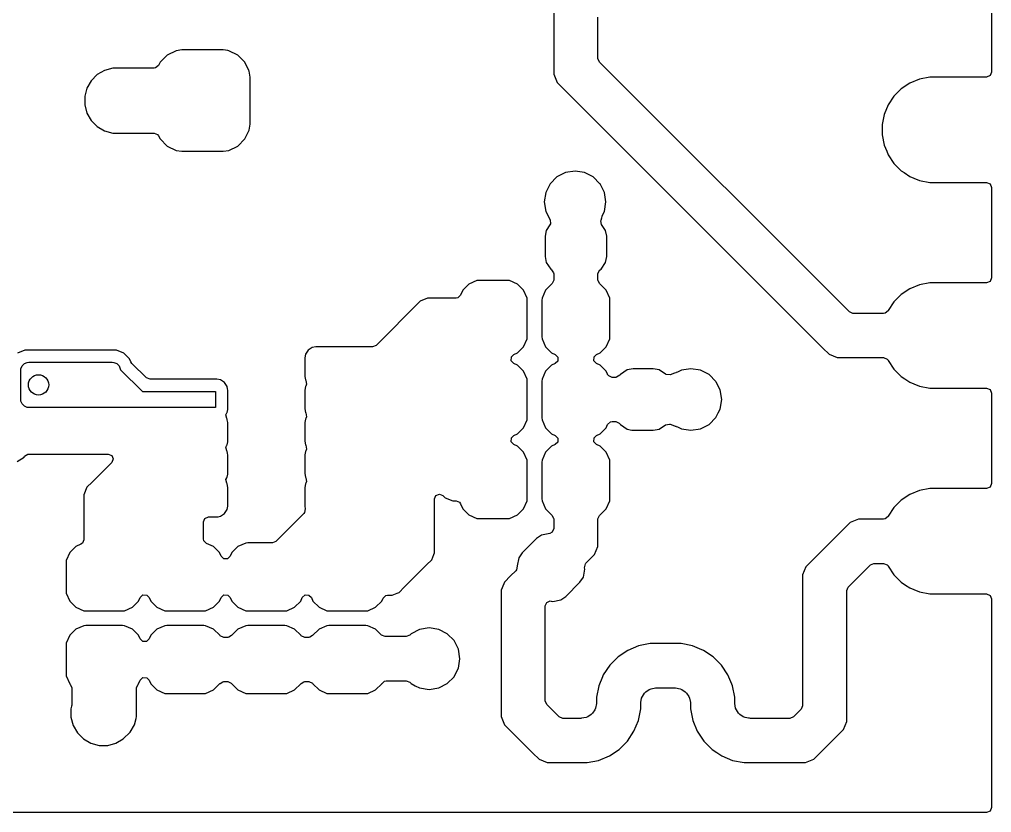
# Model space of a CAD drawing. Extents: x 55.4 to 74.8, y -71.4 to -52.1.
# Drawn here: x 62.85 to 74.85, y -71.45 to -61.66 of the extents above; entities that cross this region are included whole.
import ezdxf

# ---------------------------------------------------------------- set-up
doc = ezdxf.new("R2010")
doc.units = 0
doc.layers.add('BLACK', color=7, linetype='CONTINUOUS')

msp = doc.modelspace()

# ---------------------------------------------------------------- linework, layer by layer
at = {"layer": 'BLACK', "linetype": 'CONTINUOUS'}
for p, q in [((74.84575, -61.192), (74.84575, -62.308)), ((69.44325, -61.576114), (69.44325, -61.685697)), ((69.98925, -62.141446), (69.98925, -61.630122)), ((69.44325, -61.685697), (69.44325, -62.225697)), ((64.672469, -62.09908), (64.585331, -62.186218)), ((64.78318, -62.044957), (64.672469, -62.09908)), ((64.854961, -62.0345), (64.78318, -62.044957)), ((65.36254, -62.0345), (64.854961, -62.0345)), ((65.362545, -62.0345), (65.36254, -62.0345)), ((65.422355, -62.043214), (65.362545, -62.0345)), ((65.434318, -62.044957), (65.422355, -62.043214)), ((65.545031, -62.099081), (65.434318, -62.044957)), ((65.632169, -62.186219), (65.545031, -62.099081)), ((64.531087, -62.256167), (64.511117, -62.2595)), ((64.566368, -62.22501), (64.531087, -62.256167)), ((64.585331, -62.186218), (64.566368, -62.22501)), ((65.681336, -62.286793), (65.632169, -62.186219)), ((69.44325, -62.225697), (69.44325, -62.334303)), ((70.007263, -62.184933), (69.98925, -62.141446)), ((73.091317, -65.268987), (70.007263, -62.184933)), ((63.810333, -62.339523), (63.735773, -62.414083)), ((63.810338, -62.339519), (63.810333, -62.339523)), ((63.901663, -62.286793), (63.810338, -62.339519)), ((63.901669, -62.28679), (63.901663, -62.286793)), ((64.00352, -62.2595), (63.901669, -62.28679)), ((64.511117, -62.2595), (64.00352, -62.2595)), ((65.686293, -62.296933), (65.681336, -62.286793)), ((65.696749, -62.368706), (65.686293, -62.296933)), ((65.69675, -62.951295), (65.696749, -62.368706)), ((69.44325, -62.334303), (69.484812, -62.434642)), ((74.082178, -62.3695), (73.956511, -62.394497)), ((74.78425, -62.3695), (74.082178, -62.3695)), ((74.827737, -62.351487), (74.78425, -62.3695)), ((74.84575, -62.308), (74.827737, -62.351487)), ((63.735769, -62.414088), (63.683043, -62.505413)), ((63.735773, -62.414083), (63.735769, -62.414088)), ((69.484812, -62.434642), (70.976538, -63.926368)), ((73.838121, -62.443536), (73.731581, -62.514723)), ((73.838129, -62.443532), (73.838121, -62.443536)), ((73.956497, -62.394501), (73.838129, -62.443532)), ((73.956511, -62.394497), (73.956497, -62.394501)), ((63.68304, -62.505419), (63.65575, -62.607269)), ((63.65575, -62.607269), (63.65575, -62.71273)), ((63.683043, -62.505413), (63.68304, -62.505419)), ((73.640973, -62.605331), (73.569786, -62.711871)), ((73.731581, -62.514723), (73.640973, -62.605331)), ((63.65575, -62.71273), (63.68304, -62.81458)), ((73.569782, -62.711879), (73.520751, -62.830247)), ((73.569786, -62.711871), (73.569782, -62.711879)), ((63.68304, -62.81458), (63.683042, -62.814584)), ((63.683042, -62.814584), (63.683043, -62.814587)), ((63.683043, -62.814587), (63.73577, -62.905913)), ((73.520747, -62.830261), (73.49575, -62.955927)), ((73.520751, -62.830247), (73.520747, -62.830261)), ((63.73577, -62.905913), (63.810337, -62.98048)), ((65.686293, -63.023067), (65.69675, -62.951295)), ((73.49575, -62.955927), (73.49575, -63.084072)), ((63.810337, -62.98048), (63.901663, -63.033207)), ((63.901663, -63.033207), (63.901667, -63.033208)), ((63.901667, -63.033208), (63.901669, -63.033209)), ((63.901669, -63.033209), (64.003519, -63.060499)), ((64.003519, -63.060499), (64.003521, -63.0605)), ((64.003521, -63.0605), (64.003523, -63.0605)), ((64.003523, -63.0605), (64.511117, -63.0605)), ((64.511117, -63.0605), (64.554604, -63.078513)), ((64.554604, -63.078513), (64.566368, -63.09499)), ((64.566368, -63.09499), (64.585331, -63.133781)), ((65.632169, -63.13378), (65.686293, -63.023067)), ((73.49575, -63.084072), (73.520747, -63.209738)), ((64.585331, -63.133781), (64.672468, -63.220918)), ((65.54503, -63.220919), (65.632169, -63.13378)), ((73.520747, -63.209738), (73.520751, -63.209752)), ((73.520751, -63.209752), (73.552128, -63.2855)), ((64.672468, -63.220918), (64.672469, -63.220918)), ((64.672469, -63.220918), (64.67247, -63.220919)), ((64.67247, -63.220919), (64.783183, -63.275043)), ((64.783183, -63.275043), (64.854955, -63.2855)), ((64.854955, -63.2855), (65.362544, -63.285499)), ((65.362544, -63.285499), (65.434317, -63.275043)), ((65.434317, -63.275043), (65.54503, -63.220919)), ((73.552128, -63.2855), (73.569785, -63.328127)), ((73.569785, -63.328127), (73.569786, -63.328128)), ((73.569786, -63.328128), (73.640973, -63.434668)), ((73.640973, -63.434668), (73.731581, -63.525276)), ((69.588768, -63.548425), (69.482784, -63.602426)), ((69.70625, -63.529819), (69.588768, -63.548425)), ((69.823731, -63.548425), (69.70625, -63.529819)), ((69.929715, -63.602426), (69.82373, -63.548425)), ((69.82373, -63.548425), (69.823731, -63.548425)), ((73.731581, -63.525276), (73.73158, -63.525276)), ((73.73158, -63.525276), (73.766226, -63.548425)), ((73.766226, -63.548425), (73.838123, -63.596465)), ((69.398676, -63.686534), (69.344675, -63.792518)), ((69.398677, -63.686534), (69.398676, -63.686534)), ((69.482784, -63.602427), (69.398677, -63.686534)), ((69.482784, -63.602426), (69.482784, -63.602427)), ((70.013823, -63.686534), (69.929715, -63.602426)), ((70.014831, -63.688513), (70.013823, -63.686534)), ((70.067824, -63.792518), (70.014831, -63.688513)), ((73.838123, -63.596465), (73.885476, -63.616079)), ((73.885476, -63.616079), (73.956497, -63.645498)), ((73.956497, -63.645498), (73.956502, -63.645499)), ((73.956502, -63.645499), (73.956506, -63.645501)), ((73.956506, -63.645501), (74.082177, -63.670499)), ((74.082177, -63.670499), (74.082178, -63.6705)), ((74.082178, -63.6705), (74.082181, -63.6705)), ((74.082181, -63.6705), (74.78425, -63.6705)), ((74.78425, -63.6705), (74.827737, -63.688513)), ((74.827737, -63.688513), (74.84575, -63.732)), ((69.344675, -63.792518), (69.326069, -63.91)), ((70.086431, -63.91), (70.067824, -63.792518)), ((74.84575, -63.732), (74.84575, -64.848)), ((69.326069, -63.91), (69.344675, -64.027481)), ((70.067824, -64.027482), (70.086431, -63.91)), ((70.976538, -63.926368), (72.764812, -65.714642)), ((69.344675, -64.027481), (69.398607, -64.133329)), ((70.047503, -64.067361), (70.067824, -64.027482)), ((69.398607, -64.133329), (69.4023, -64.180254)), ((70.024929, -64.1441), (70.026654, -64.137414)), ((70.034111, -64.190265), (70.024929, -64.1441)), ((70.026654, -64.137414), (70.036558, -64.106354)), ((70.036558, -64.106354), (70.03656, -64.106349)), ((70.03656, -64.106349), (70.040388, -64.092014)), ((70.040388, -64.092014), (70.04086, -64.089834)), ((70.04086, -64.089834), (70.040862, -64.089821)), ((70.040862, -64.089821), (70.040866, -64.089802)), ((70.040866, -64.089802), (70.041641, -64.085158)), ((70.041641, -64.085158), (70.047503, -64.067361)), ((69.350283, -64.262261), (69.33575, -64.335322)), ((69.394946, -64.195416), (69.350283, -64.262261)), ((69.4023, -64.180254), (69.394946, -64.195416)), ((70.082217, -64.262261), (70.034111, -64.190265)), ((70.096749, -64.335322), (70.082217, -64.262261)), ((69.33575, -64.335322), (69.33575, -64.584677)), ((70.09675, -64.335323), (70.096749, -64.335322)), ((70.09675, -64.584677), (70.09675, -64.335323)), ((69.33575, -64.584677), (69.350282, -64.657738)), ((70.082217, -64.657738), (70.096749, -64.584677)), ((70.096749, -64.584677), (70.09675, -64.584677)), ((69.350282, -64.657738), (69.405648, -64.7406)), ((69.405648, -64.7406), (69.405649, -64.740601)), ((69.405649, -64.740601), (69.415917, -64.747461)), ((69.415917, -64.747461), (69.442068, -64.786597)), ((69.98925, -64.798597), (70.007263, -64.75511)), ((70.007263, -64.75511), (70.016578, -64.747464)), ((70.016578, -64.747464), (70.026851, -64.740601)), ((70.026851, -64.740601), (70.082216, -64.65774)), ((70.082216, -64.657739), (70.082217, -64.657738)), ((70.082216, -64.65774), (70.082216, -64.657739)), ((68.494753, -64.882269), (68.397109, -64.925383)), ((68.518631, -64.8795), (68.494753, -64.882269)), ((68.873865, -64.8795), (68.518631, -64.8795)), ((68.873873, -64.8795), (68.873865, -64.8795)), ((68.87388, -64.8795), (68.873873, -64.8795)), ((68.873883, -64.879501), (68.87388, -64.8795)), ((68.897747, -64.882269), (68.873883, -64.879501)), ((68.99539, -64.925383), (68.897747, -64.882269)), ((69.44325, -64.875059), (69.425237, -64.918546)), ((69.442068, -64.786597), (69.44325, -64.798597)), ((69.44325, -64.798597), (69.44325, -64.875059)), ((69.98925, -64.875059), (69.98925, -64.798597)), ((69.990297, -64.886358), (69.98925, -64.875059)), ((70.012413, -64.920302), (69.990297, -64.886358)), ((74.827737, -64.891487), (74.78425, -64.9095)), ((74.84575, -64.848), (74.827737, -64.891487)), ((68.321633, -65.000859), (68.294266, -65.062841)), ((68.397109, -64.925383), (68.321633, -65.000859)), ((68.995391, -64.925384), (68.99539, -64.925383)), ((69.070866, -65.000859), (68.995391, -64.925384)), ((69.11398, -65.098502), (69.070866, -65.000859)), ((69.341633, -65.000859), (69.298519, -65.098502)), ((69.417622, -64.924869), (69.341633, -65.000859)), ((69.425237, -64.918546), (69.417622, -64.924869)), ((70.011362, -64.921354), (70.012413, -64.920302)), ((70.073539, -64.983532), (70.011362, -64.921354)), ((70.090866, -65.000859), (70.073539, -64.983532)), ((70.13398, -65.098502), (70.090866, -65.000859)), ((73.838121, -64.983536), (73.731581, -65.054723)), ((73.838129, -64.983532), (73.838121, -64.983536)), ((73.956497, -64.934501), (73.838129, -64.983532)), ((73.956511, -64.934497), (73.956497, -64.934501)), ((74.082178, -64.9095), (73.956511, -64.934497)), ((74.78425, -64.9095), (74.082178, -64.9095)), ((67.886421, -65.0995), (67.794352, -65.137636)), ((68.238006, -65.0995), (67.886421, -65.0995)), ((68.260222, -65.095347), (68.238006, -65.0995)), ((68.294266, -65.062841), (68.260222, -65.095347)), ((69.116749, -65.122378), (69.11398, -65.098502)), ((69.11675, -65.577623), (69.116749, -65.122378)), ((69.295751, -65.122366), (69.29575, -65.122384)), ((69.29575, -65.122384), (69.29575, -65.577618)), ((69.298519, -65.098502), (69.295751, -65.122366)), ((70.136749, -65.122378), (70.13398, -65.098502)), ((70.13675, -65.577623), (70.136749, -65.122378)), ((73.731581, -65.054723), (73.640973, -65.145331)), ((67.794352, -65.137636), (67.250502, -65.681487)), ((73.568387, -65.254489), (73.532003, -65.284351)), ((73.569783, -65.251875), (73.568387, -65.254489)), ((73.640973, -65.145331), (73.569783, -65.251875)), ((73.134804, -65.287), (73.091317, -65.268987)), ((73.514148, -65.287), (73.134804, -65.287)), ((73.532003, -65.284351), (73.514148, -65.287)), ((69.070866, -65.699141), (69.11398, -65.601498)), ((69.11398, -65.601498), (69.11675, -65.577623)), ((69.29575, -65.577618), (69.298519, -65.601496)), ((69.298519, -65.601496), (69.341633, -65.69914)), ((70.090866, -65.699141), (70.13398, -65.601498)), ((70.13398, -65.601498), (70.13675, -65.577623)), ((66.462526, -65.708233), (66.412746, -65.741496)), ((66.506428, -65.6995), (66.462526, -65.708233)), ((67.207015, -65.6995), (66.506428, -65.6995)), ((67.250502, -65.681487), (67.207015, -65.6995)), ((68.995391, -65.774616), (69.070866, -65.699141)), ((69.341633, -65.69914), (69.417109, -65.774616)), ((70.015391, -65.774616), (70.090866, -65.699141)), ((72.764812, -65.714642), (72.841608, -65.791438)), ((62.916421, -65.7395), (62.824352, -65.777636)), ((62.916422, -65.7395), (62.916421, -65.7395)), ((63.016078, -65.7395), (62.916422, -65.7395)), ((64.046078, -65.7395), (63.016078, -65.7395)), ((64.138147, -65.777636), (64.046078, -65.7395)), ((64.208614, -65.848103), (64.138147, -65.777636)), ((64.223427, -65.883865), (64.208614, -65.848103)), ((66.379483, -65.791276), (66.37075, -65.835178)), ((66.37075, -65.835178), (66.37075, -66.064823)), ((66.412746, -65.741496), (66.379483, -65.791276)), ((68.919573, -65.872215), (68.92066, -65.825157)), ((68.92066, -65.825157), (68.952078, -65.79374)), ((68.952078, -65.79374), (68.995391, -65.774616)), ((69.417109, -65.774616), (69.46042, -65.79374)), ((69.46042, -65.79374), (69.492926, -65.827784)), ((69.492926, -65.827784), (69.491839, -65.874841)), ((69.939573, -65.872215), (69.94066, -65.825157)), ((69.94066, -65.825157), (69.972078, -65.79374)), ((69.972078, -65.79374), (70.015391, -65.774616)), ((72.841608, -65.791438), (72.941947, -65.833)), ((72.941947, -65.833), (73.514148, -65.833)), ((73.514148, -65.833), (73.557635, -65.851013)), ((73.557635, -65.851013), (73.568387, -65.865511)), ((62.86625, -65.99), (62.868171, -65.970491)), ((62.868171, -65.970491), (62.883103, -65.934443)), ((62.883103, -65.934443), (62.910693, -65.906853)), ((62.910693, -65.906853), (62.946741, -65.891921)), ((62.946741, -65.891921), (62.96625, -65.89)), ((62.96625, -65.89), (63.99625, -65.89)), ((63.99625, -65.89), (64.015759, -65.891921)), ((64.015759, -65.891921), (64.051807, -65.906853)), ((64.051807, -65.906853), (64.079397, -65.934443)), ((64.079397, -65.934443), (64.094329, -65.970491)), ((64.094329, -65.970491), (64.095586, -65.983257)), ((64.237242, -65.904296), (64.223427, -65.883865)), ((64.418883, -66.081965), (64.237242, -65.904296)), ((68.952078, -65.906259), (68.919573, -65.872215)), ((68.95208, -65.90626), (68.952078, -65.906259)), ((68.995391, -65.925384), (68.95208, -65.90626)), ((69.070866, -66.000859), (68.995391, -65.925384)), ((69.417109, -65.925383), (69.341633, -66.000859)), ((69.46042, -65.90626), (69.417109, -65.925383)), ((69.491839, -65.874841), (69.46042, -65.90626)), ((69.972078, -65.906259), (69.939573, -65.872215)), ((69.97208, -65.90626), (69.972078, -65.906259)), ((70.015391, -65.925384), (69.97208, -65.90626)), ((70.090866, -66.000859), (70.015391, -65.925384)), ((70.421573, -65.9695), (70.348511, -65.984032)), ((70.421576, -65.9695), (70.421573, -65.9695)), ((70.670924, -65.9695), (70.421576, -65.9695)), ((70.670927, -65.9695), (70.670924, -65.9695)), ((70.743988, -65.984032), (70.670927, -65.9695)), ((71.13625, -65.969819), (71.018768, -65.988425)), ((71.253731, -65.988425), (71.13625, -65.969819)), ((73.568387, -65.865511), (73.569783, -65.868124)), ((73.569783, -65.868124), (73.640973, -65.974668)), ((73.640973, -65.974668), (73.731581, -66.065276)), ((62.86625, -66.35), (62.86625, -65.99)), ((64.095586, -65.983257), (64.368293, -66.25)), ((64.461887, -66.0995), (64.418883, -66.081965)), ((66.37075, -66.064823), (66.379481, -66.10872)), ((69.11398, -66.098502), (69.070866, -66.000859)), ((69.341633, -66.000859), (69.298519, -66.098502)), ((70.107265, -66.038), (70.090866, -66.000859)), ((70.108299, -66.040341), (70.107265, -66.038)), ((70.121072, -66.058987), (70.108299, -66.040341)), ((70.164559, -66.077), (70.121072, -66.058987)), ((70.207653, -66.077), (70.164559, -66.077)), ((70.219652, -66.075818), (70.207653, -66.077)), ((70.258789, -66.049666), (70.219652, -66.075818)), ((70.265648, -66.039399), (70.258789, -66.049666)), ((70.348511, -65.984032), (70.265648, -66.039399)), ((70.823892, -66.037422), (70.743988, -65.984032)), ((70.83215, -66.042062), (70.823892, -66.037422)), ((70.879178, -66.044046), (70.83215, -66.042062)), ((70.932662, -66.02449), (70.879178, -66.044046)), ((70.932668, -66.024488), (70.932662, -66.02449)), ((70.948758, -66.019573), (70.932668, -66.024488)), ((70.951235, -66.018961), (70.948758, -66.019573)), ((70.954783, -66.018285), (70.951235, -66.018961)), ((70.971179, -66.012672), (70.954783, -66.018285)), ((71.018768, -65.988425), (70.971179, -66.012672)), ((71.359715, -66.042426), (71.25373, -65.988425)), ((71.25373, -65.988425), (71.253731, -65.988425)), ((71.443823, -66.126534), (71.359715, -66.042426)), ((73.731581, -66.065276), (73.73158, -66.065276)), ((73.73158, -66.065276), (73.776585, -66.095347)), ((64.946078, -66.0995), (64.461887, -66.0995)), ((65.28607, -66.0995), (64.946078, -66.0995)), ((65.286072, -66.0995), (65.28607, -66.0995)), ((65.329974, -66.108233), (65.286072, -66.0995)), ((65.379754, -66.141496), (65.329972, -66.108233)), ((65.329972, -66.108233), (65.329974, -66.108233)), ((65.413017, -66.191278), (65.379754, -66.141496)), ((65.418275, -66.217712), (65.413017, -66.191278)), ((66.379481, -66.191279), (66.37075, -66.235176)), ((66.379481, -66.10872), (66.384234, -66.115833)), ((66.384234, -66.184167), (66.379481, -66.191279)), ((66.384234, -66.115833), (66.393416, -66.161999)), ((66.393416, -66.161999), (66.384234, -66.184167)), ((69.116749, -66.122378), (69.11398, -66.098502)), ((69.11675, -66.577623), (69.116749, -66.122378)), ((69.295751, -66.122366), (69.29575, -66.122384)), ((69.29575, -66.122384), (69.29575, -66.577618)), ((69.298519, -66.098502), (69.295751, -66.122366)), ((71.448882, -66.136463), (71.443823, -66.126534)), ((71.497824, -66.232518), (71.448882, -66.136463)), ((73.776585, -66.095347), (73.838123, -66.136465)), ((73.838123, -66.136465), (73.885476, -66.156079)), ((73.885476, -66.156079), (73.956497, -66.185498)), ((73.956497, -66.185498), (73.956502, -66.185499)), ((73.956502, -66.185499), (73.956506, -66.185501)), ((73.956506, -66.185501), (74.082177, -66.210499)), ((74.082177, -66.210499), (74.082178, -66.2105)), ((74.082178, -66.2105), (74.082181, -66.2105)), ((74.082181, -66.2105), (74.78425, -66.2105)), ((74.78425, -66.2105), (74.827737, -66.228513)), ((64.368293, -66.25), (64.89625, -66.25)), ((64.89625, -66.25), (65.27125, -66.25)), ((65.27125, -66.25), (65.27125, -66.45)), ((65.42175, -66.235178), (65.418275, -66.217712)), ((65.42175, -66.464821), (65.42175, -66.235178)), ((66.37075, -66.235176), (66.37075, -66.464823)), ((71.516431, -66.35), (71.497824, -66.232518)), ((74.827737, -66.228513), (74.84575, -66.272)), ((74.84575, -66.272), (74.84575, -67.388)), ((62.868171, -66.369509), (62.86625, -66.35)), ((62.883103, -66.405557), (62.868171, -66.369509)), ((62.910693, -66.433147), (62.883103, -66.405557)), ((62.946741, -66.448079), (62.910693, -66.433147)), ((62.96625, -66.45), (62.946741, -66.448079)), ((63.61625, -66.45), (62.96625, -66.45)), ((63.743011, -66.45), (63.61625, -66.45)), ((63.96625, -66.45), (63.743011, -66.45)), ((64.52125, -66.45), (63.96625, -66.45)), ((65.27125, -66.45), (64.52125, -66.45)), ((71.497824, -66.467482), (71.516431, -66.35)), ((65.399082, -66.538004), (65.408267, -66.515831)), ((65.408267, -66.584169), (65.399082, -66.538004)), ((65.408267, -66.515831), (65.413016, -66.508723)), ((65.413015, -66.508723), (65.413017, -66.508722)), ((65.413016, -66.508723), (65.413015, -66.508723)), ((65.413017, -66.508722), (65.420366, -66.47178)), ((65.420366, -66.47178), (65.42175, -66.464821)), ((66.37075, -66.464823), (66.379481, -66.50872)), ((66.379481, -66.50872), (66.384234, -66.515833)), ((66.384234, -66.515833), (66.393416, -66.561999)), ((66.393416, -66.561999), (66.384234, -66.584167)), ((71.359716, -66.657573), (71.443823, -66.573466)), ((71.443823, -66.573465), (71.473189, -66.515831)), ((71.443823, -66.573466), (71.443823, -66.573465)), ((71.473189, -66.515831), (71.497824, -66.467482)), ((65.413017, -66.591278), (65.408267, -66.584169)), ((65.41505, -66.601498), (65.413017, -66.591278)), ((65.42175, -66.635178), (65.41505, -66.601498)), ((65.42175, -66.864821), (65.42175, -66.635178)), ((66.379481, -66.591279), (66.37075, -66.635176)), ((66.37075, -66.635176), (66.37075, -66.864823)), ((66.384234, -66.584167), (66.379481, -66.591279)), ((69.070866, -66.699141), (69.11398, -66.601498)), ((69.11398, -66.601498), (69.11675, -66.577623)), ((69.29575, -66.577618), (69.298519, -66.601496)), ((69.298519, -66.601496), (69.341633, -66.69914)), ((70.090866, -66.699141), (70.108299, -66.659658)), ((70.108299, -66.659658), (70.142342, -66.627153)), ((70.142342, -66.627153), (70.164559, -66.623)), ((70.164559, -66.623), (70.207653, -66.623)), ((70.207653, -66.623), (70.25114, -66.641013)), ((70.25114, -66.641013), (70.258789, -66.650334)), ((70.258789, -66.650334), (70.265019, -66.659659)), ((70.265019, -66.659659), (70.265649, -66.660601)), ((70.265649, -66.660601), (70.307079, -66.688283)), ((70.307079, -66.688283), (70.348511, -66.715967)), ((70.74399, -66.715966), (70.823895, -66.662575)), ((70.823895, -66.662575), (70.87006, -66.653393)), ((70.87006, -66.653393), (70.879177, -66.655949)), ((70.879177, -66.655949), (70.932677, -66.675512)), ((70.932677, -66.675512), (70.940708, -66.677966)), ((70.940708, -66.677966), (70.948713, -66.680412)), ((70.948713, -66.680412), (70.948717, -66.680413)), ((70.948717, -66.680413), (70.94874, -66.68042)), ((70.94874, -66.68042), (70.951194, -66.681027)), ((70.951194, -66.681027), (70.954752, -66.681704)), ((70.954752, -66.681704), (70.97117, -66.687321)), ((70.97117, -66.687321), (71.018768, -66.711574)), ((71.253732, -66.711574), (71.359715, -66.657573)), ((71.359715, -66.657573), (71.359716, -66.657573)), ((68.92066, -66.825157), (68.952078, -66.79374)), ((68.952078, -66.79374), (68.995391, -66.774616)), ((68.995391, -66.774616), (69.070866, -66.699141)), ((69.341633, -66.69914), (69.417109, -66.774616)), ((69.417109, -66.774616), (69.46042, -66.79374)), ((69.46042, -66.79374), (69.492926, -66.827784)), ((69.94066, -66.825157), (69.972078, -66.79374)), ((69.972078, -66.79374), (70.015391, -66.774616)), ((70.015391, -66.774616), (70.090866, -66.699141)), ((70.348511, -66.715967), (70.406723, -66.727545)), ((70.406723, -66.727545), (70.421572, -66.730499)), ((70.421572, -66.730499), (70.421573, -66.7305)), ((70.421573, -66.7305), (70.421576, -66.7305)), ((70.421576, -66.7305), (70.670927, -66.7305)), ((70.670927, -66.730499), (70.74399, -66.715966)), ((70.670927, -66.7305), (70.670927, -66.730499)), ((71.018768, -66.711574), (71.13625, -66.730181)), ((71.13625, -66.730181), (71.253732, -66.711574)), ((65.399082, -66.938004), (65.408267, -66.915831)), ((65.408267, -66.915831), (65.413016, -66.908723)), ((65.413015, -66.908723), (65.413017, -66.908722)), ((65.413016, -66.908723), (65.413015, -66.908723)), ((65.413017, -66.908722), (65.420279, -66.872215)), ((65.420279, -66.872215), (65.42175, -66.864821)), ((66.37075, -66.864823), (66.379481, -66.90872)), ((66.379481, -66.90872), (66.384234, -66.915833)), ((66.384234, -66.915833), (66.393416, -66.961999)), ((68.919573, -66.872215), (68.92066, -66.825157)), ((68.952078, -66.906259), (68.919573, -66.872215)), ((68.995389, -66.925383), (68.952078, -66.906259)), ((68.995391, -66.925384), (68.995389, -66.925383)), ((69.070866, -67.000859), (68.995391, -66.925384)), ((69.417109, -66.925383), (69.341633, -67.000859)), ((69.46042, -66.90626), (69.417109, -66.925383)), ((69.491839, -66.874841), (69.46042, -66.90626)), ((69.492926, -66.827784), (69.491839, -66.874841)), ((69.939573, -66.872215), (69.94066, -66.825157)), ((69.972078, -66.906259), (69.939573, -66.872215)), ((70.015389, -66.925383), (69.972078, -66.906259)), ((70.015391, -66.925384), (70.015389, -66.925383)), ((70.090866, -67.000859), (70.015391, -66.925384)), ((62.906851, -67.060601), (62.913711, -67.050333)), ((62.913711, -67.050333), (62.952848, -67.024182)), ((62.952848, -67.024182), (62.964847, -67.023)), ((62.964847, -67.023), (63.945515, -67.023)), ((63.945515, -67.023), (63.989002, -67.041013)), ((63.989002, -67.041013), (64.007015, -67.0845)), ((65.408267, -66.984169), (65.399082, -66.938004)), ((65.413017, -66.991278), (65.408267, -66.984169)), ((65.416844, -67.010517), (65.413017, -66.991278)), ((65.42175, -67.035178), (65.416844, -67.010517)), ((65.42175, -67.264821), (65.42175, -67.035178)), ((66.379481, -66.991279), (66.37075, -67.035176)), ((66.37075, -67.035176), (66.37075, -67.264823)), ((66.384234, -66.984167), (66.379481, -66.991279)), ((66.393416, -66.961999), (66.384234, -66.984167)), ((69.11398, -67.098502), (69.070866, -67.000859)), ((69.341633, -67.000859), (69.298519, -67.098502)), ((70.13398, -67.098502), (70.090866, -67.000859)), ((62.82399, -67.115966), (62.906851, -67.060601)), ((63.989002, -67.127987), (63.745703, -67.371285)), ((64.007015, -67.0845), (63.989002, -67.127987)), ((69.116749, -67.122378), (69.11398, -67.098502)), ((69.11675, -67.577623), (69.116749, -67.122378)), ((69.295751, -67.122366), (69.29575, -67.122384)), ((69.29575, -67.122384), (69.29575, -67.577618)), ((69.298519, -67.098502), (69.295751, -67.122366)), ((70.136749, -67.122378), (70.13398, -67.098502)), ((70.13675, -67.577623), (70.136749, -67.122378)), ((65.413017, -67.308722), (65.420012, -67.273554)), ((65.420012, -67.273554), (65.42175, -67.264821)), ((66.37075, -67.264823), (66.379481, -67.30872)), ((63.745703, -67.371285), (63.683886, -67.433102)), ((65.399082, -67.338004), (65.408267, -67.315831)), ((65.408267, -67.384169), (65.399082, -67.338004)), ((65.408267, -67.315831), (65.413016, -67.308723)), ((65.413017, -67.391278), (65.408267, -67.384169)), ((65.413015, -67.308723), (65.413017, -67.308722)), ((65.413016, -67.308723), (65.413015, -67.308723)), ((65.413017, -67.391279), (65.413017, -67.391278)), ((65.421749, -67.435176), (65.413017, -67.391279)), ((66.379481, -67.391279), (66.37075, -67.435176)), ((66.379481, -67.30872), (66.384234, -67.315833)), ((66.384234, -67.384167), (66.379481, -67.391279)), ((66.384234, -67.315833), (66.393416, -67.361999)), ((66.393416, -67.361999), (66.384234, -67.384167)), ((74.84575, -67.388), (74.827737, -67.431487)), ((63.683886, -67.433102), (63.64575, -67.525171)), ((63.64575, -67.525171), (63.64575, -68.081755)), ((65.42175, -67.43518), (65.421749, -67.435176)), ((65.42175, -67.66482), (65.42175, -67.43518)), ((66.37075, -67.435176), (66.37075, -67.664825)), ((67.989763, -67.534748), (68.03325, -67.516735)), ((68.03325, -67.516735), (68.076737, -67.534748)), ((73.838121, -67.523536), (73.731581, -67.594723)), ((73.838129, -67.523532), (73.838121, -67.523536)), ((73.956497, -67.474501), (73.838129, -67.523532)), ((73.956511, -67.474497), (73.956497, -67.474501)), ((74.082178, -67.4495), (73.956511, -67.474497)), ((74.78425, -67.4495), (74.082178, -67.4495)), ((74.827737, -67.431487), (74.78425, -67.4495)), ((67.97175, -67.578235), (67.989763, -67.534748)), ((67.97175, -68.15018), (67.97175, -67.578235)), ((68.076737, -67.534748), (68.104353, -67.562364)), ((68.104353, -67.562364), (68.196422, -67.6005)), ((68.196422, -67.6005), (68.238006, -67.6005)), ((68.238006, -67.6005), (68.281493, -67.618513)), ((68.281493, -67.618513), (68.294266, -67.637159)), ((68.294266, -67.637159), (68.321633, -67.69914)), ((69.070866, -67.699141), (69.11398, -67.601498)), ((69.11398, -67.601498), (69.11675, -67.577623)), ((69.29575, -67.577618), (69.298519, -67.601496)), ((69.298519, -67.601496), (69.341633, -67.69914)), ((70.090866, -67.699141), (70.13398, -67.601498)), ((70.13398, -67.601498), (70.13675, -67.577623)), ((73.731581, -67.594723), (73.640973, -67.685331)), ((65.329972, -67.791767), (65.379754, -67.758504)), ((65.379754, -67.758504), (65.413017, -67.708722)), ((65.413017, -67.708722), (65.42175, -67.66482)), ((66.361073, -67.756271), (66.31508, -67.802264)), ((66.36872, -67.746952), (66.361073, -67.756271)), ((66.377903, -67.700787), (66.36872, -67.746952)), ((66.37075, -67.664825), (66.377903, -67.700787)), ((68.321633, -67.69914), (68.321634, -67.699141)), ((68.321634, -67.699141), (68.397109, -67.774616)), ((68.995391, -67.774616), (69.070866, -67.699141)), ((69.341633, -67.69914), (69.421139, -67.778646)), ((70.015391, -67.774616), (70.090866, -67.699141)), ((73.640973, -67.685331), (73.569783, -67.791875)), ((65.12175, -67.862), (65.139763, -67.818513)), ((65.12175, -68.070717), (65.12175, -67.862)), ((65.139763, -67.818513), (65.18325, -67.8005)), ((65.18325, -67.8005), (65.286072, -67.8005)), ((65.286072, -67.8005), (65.300639, -67.797601)), ((65.300639, -67.797601), (65.329972, -67.791767)), ((66.315079, -67.802265), (66.015856, -68.101487)), ((66.31508, -67.802264), (66.315079, -67.802265)), ((68.397109, -67.774616), (68.494752, -67.81773)), ((68.494752, -67.81773), (68.518627, -67.8205)), ((68.518627, -67.8205), (68.873872, -67.820499)), ((68.873872, -67.820499), (68.897748, -67.81773)), ((68.897748, -67.81773), (68.995391, -67.774616)), ((69.421139, -67.778646), (69.420086, -67.779698)), ((69.420086, -67.779698), (69.442202, -67.813637)), ((69.442202, -67.813637), (69.44325, -67.82494)), ((69.44325, -67.82494), (69.44325, -67.944372)), ((69.98925, -67.82494), (70.007263, -67.781453)), ((69.98925, -68.055697), (69.98925, -67.82494)), ((70.007263, -67.781453), (70.01487, -67.775136)), ((70.01487, -67.775136), (70.015389, -67.774616)), ((70.015389, -67.774616), (70.015391, -67.774616)), ((73.101607, -67.868562), (72.554812, -68.415357)), ((73.201946, -67.827), (73.101607, -67.868562)), ((73.514148, -67.827), (73.201946, -67.827)), ((73.532003, -67.824351), (73.514148, -67.827)), ((73.568387, -67.794489), (73.532003, -67.824351)), ((73.569783, -67.791875), (73.568387, -67.794489)), ((69.39375, -68.00469), (69.29102, -68.025126)), ((69.425237, -67.987859), (69.39375, -68.00469)), ((69.44325, -67.944372), (69.425237, -67.987859)), ((63.627737, -68.125242), (63.609092, -68.138014)), ((63.64575, -68.081755), (63.627737, -68.125242)), ((65.125903, -68.092933), (65.12175, -68.070717)), ((65.158409, -68.126977), (65.125903, -68.092933)), ((65.24539, -68.165383), (65.158409, -68.126977)), ((65.644753, -68.122269), (65.547109, -68.165383)), ((65.668631, -68.1195), (65.644753, -68.122269)), ((65.972369, -68.1195), (65.668631, -68.1195)), ((66.015856, -68.101487), (65.972369, -68.1195)), ((69.22908, -68.066513), (69.052763, -68.24283)), ((69.29102, -68.025126), (69.22908, -68.066513)), ((69.98925, -68.164303), (69.98925, -68.055697)), ((63.471633, -68.240859), (63.428519, -68.338502)), ((63.547111, -68.165381), (63.471633, -68.240859)), ((63.609092, -68.138014), (63.547111, -68.165381)), ((65.320867, -68.24086), (65.24539, -68.165383)), ((65.339989, -68.284169), (65.320867, -68.24086)), ((65.471631, -68.240862), (65.452508, -68.284171)), ((65.471633, -68.240859), (65.471631, -68.240862)), ((65.547109, -68.165383), (65.471633, -68.240859)), ((67.963554, -68.264642), (67.971751, -68.244854)), ((67.971751, -68.150194), (67.97175, -68.15018)), ((67.971751, -68.155145), (67.971751, -68.150194)), ((67.971751, -68.244854), (67.971751, -68.155145)), ((69.052763, -68.24283), (69.011376, -68.304771)), ((69.947688, -68.264642), (69.98925, -68.164303)), ((63.425751, -68.362366), (63.42575, -68.362384)), ((63.42575, -68.362384), (63.42575, -68.717618)), ((63.428519, -68.338502), (63.425751, -68.362366)), ((65.371407, -68.315588), (65.339989, -68.284169)), ((65.418464, -68.316676), (65.371407, -68.315588)), ((65.452508, -68.284171), (65.418464, -68.316676)), ((67.873986, -68.39117), (67.93742, -68.327736)), ((67.93742, -68.327736), (67.963554, -68.264642)), ((69.011376, -68.304771), (68.991933, -68.402512)), ((69.833555, -68.380446), (69.841204, -68.371125)), ((69.841204, -68.371125), (69.873827, -68.338502)), ((69.873827, -68.338502), (69.947688, -68.264642)), ((73.351317, -68.391013), (73.394804, -68.373)), ((73.394804, -68.373), (73.514148, -68.373)), ((73.514148, -68.373), (73.557635, -68.391013)), ((67.606069, -68.659085), (67.865335, -68.399819)), ((67.865335, -68.399819), (67.865338, -68.399817)), ((67.865338, -68.399817), (67.873985, -68.39117)), ((67.873985, -68.39117), (67.873986, -68.39117)), ((68.976275, -68.463893), (68.911609, -68.528561)), ((68.983921, -68.454577), (68.976275, -68.463893)), ((68.993106, -68.408412), (68.983921, -68.454577)), ((68.991933, -68.402512), (68.991933, -68.402513)), ((68.991933, -68.402513), (68.993106, -68.408412)), ((69.808576, -68.54268), (69.828019, -68.444939)), ((69.824373, -68.426611), (69.833555, -68.380446)), ((69.828019, -68.444939), (69.824373, -68.426611)), ((72.554812, -68.415357), (72.51325, -68.515696)), ((73.077263, -68.665067), (73.351317, -68.391013)), ((73.557635, -68.391013), (73.568387, -68.405511)), ((73.568387, -68.405511), (73.569783, -68.408124)), ((73.569783, -68.408124), (73.640973, -68.514668)), ((68.834812, -68.605357), (68.805358, -68.676467)), ((68.911608, -68.528562), (68.834812, -68.605357)), ((68.911609, -68.528561), (68.911608, -68.528562)), ((69.590872, -68.780938), (69.767188, -68.604622)), ((69.767188, -68.604622), (69.808576, -68.54268)), ((72.51325, -68.515696), (72.51325, -70.131446)), ((73.640973, -68.514668), (73.731581, -68.605276)), ((73.731581, -68.605276), (73.73158, -68.605276)), ((73.73158, -68.605276), (73.785031, -68.64099)), ((63.42575, -68.717618), (63.428519, -68.741496)), ((67.50971, -68.741225), (67.533986, -68.73117)), ((67.533986, -68.73117), (67.59742, -68.667736)), ((67.59742, -68.667735), (67.606067, -68.659088)), ((67.59742, -68.667736), (67.59742, -68.667735)), ((67.606067, -68.659088), (67.606069, -68.659085)), ((68.805358, -68.676467), (68.79325, -68.705697)), ((68.79325, -68.705697), (68.79325, -70.155697)), ((73.05925, -68.708554), (73.077263, -68.665067)), ((73.05925, -70.215697), (73.05925, -68.708554)), ((73.785031, -68.64099), (73.838123, -68.676465)), ((73.838123, -68.676465), (73.885476, -68.696079)), ((73.885476, -68.696079), (73.956497, -68.725498)), ((73.956497, -68.725498), (73.956502, -68.725499)), ((73.956502, -68.725499), (73.956506, -68.725501)), ((73.956506, -68.725501), (74.082177, -68.750499)), ((63.428519, -68.741496), (63.471633, -68.83914)), ((63.471633, -68.83914), (63.471634, -68.839141)), ((63.471634, -68.839141), (63.547109, -68.914616)), ((64.245391, -68.914616), (64.320866, -68.839141)), ((64.320866, -68.839141), (64.33999, -68.795828)), ((64.33999, -68.795828), (64.374033, -68.763323)), ((64.374033, -68.763323), (64.421091, -68.76441)), ((64.421091, -68.76441), (64.45251, -68.795829)), ((64.45251, -68.795829), (64.471633, -68.83914)), ((64.471633, -68.83914), (64.471634, -68.839141)), ((64.471634, -68.839141), (64.547109, -68.914616)), ((65.245391, -68.914616), (65.320866, -68.839141)), ((65.320866, -68.839141), (65.33999, -68.795828)), ((65.33999, -68.795828), (65.374033, -68.763323)), ((65.374033, -68.763323), (65.421091, -68.76441)), ((65.421091, -68.76441), (65.45251, -68.795829)), ((65.45251, -68.795829), (65.471633, -68.83914)), ((65.471633, -68.83914), (65.471634, -68.839141)), ((65.471634, -68.839141), (65.547109, -68.914616)), ((66.245391, -68.914616), (66.320866, -68.839141)), ((66.320866, -68.839141), (66.33999, -68.795828)), ((66.33999, -68.795828), (66.374033, -68.763323)), ((66.374033, -68.763323), (66.421091, -68.76441)), ((66.421091, -68.76441), (66.45251, -68.795829)), ((66.45251, -68.795829), (66.471633, -68.83914)), ((66.471633, -68.83914), (66.471634, -68.839141)), ((66.471634, -68.839141), (66.547109, -68.914616)), ((67.245391, -68.914616), (67.320866, -68.839141)), ((67.320866, -68.839141), (67.337195, -68.80216)), ((67.337195, -68.80216), (67.371239, -68.769654)), ((67.371239, -68.769654), (67.393455, -68.765501)), ((67.393455, -68.765501), (67.451104, -68.765501)), ((67.451104, -68.765501), (67.451105, -68.765501)), ((67.451105, -68.765501), (67.50971, -68.741225)), ((69.357376, -68.854954), (69.400863, -68.836941)), ((69.400863, -68.836941), (69.41286, -68.838122)), ((69.41286, -68.838122), (69.431189, -68.841769)), ((69.431189, -68.841769), (69.52893, -68.822326)), ((69.52893, -68.822326), (69.590872, -68.780938)), ((74.082177, -68.750499), (74.082178, -68.7505)), ((74.082178, -68.7505), (74.082181, -68.7505)), ((74.082181, -68.7505), (74.78425, -68.7505)), ((74.78425, -68.7505), (74.827737, -68.768513)), ((74.827737, -68.768513), (74.84575, -68.812)), ((74.84575, -68.812), (74.84575, -71.388)), ((63.547109, -68.914616), (63.644752, -68.95773)), ((63.644752, -68.95773), (63.668627, -68.9605)), ((63.668627, -68.9605), (64.123872, -68.960499)), ((64.123872, -68.960499), (64.147748, -68.95773)), ((64.147748, -68.95773), (64.245391, -68.914616)), ((64.547109, -68.914616), (64.644752, -68.95773)), ((64.644752, -68.95773), (64.668627, -68.9605)), ((64.668627, -68.9605), (65.123872, -68.960499)), ((65.123872, -68.960499), (65.147748, -68.95773)), ((65.147748, -68.95773), (65.245391, -68.914616)), ((65.547109, -68.914616), (65.644752, -68.95773)), ((65.644752, -68.95773), (65.668627, -68.9605)), ((65.668627, -68.9605), (66.123872, -68.960499)), ((66.123872, -68.960499), (66.147748, -68.95773)), ((66.147748, -68.95773), (66.245391, -68.914616)), ((66.547109, -68.914616), (66.644752, -68.95773)), ((66.644752, -68.95773), (66.668627, -68.9605)), ((66.668627, -68.9605), (67.123872, -68.960499)), ((67.123872, -68.960499), (67.147748, -68.95773)), ((67.147748, -68.95773), (67.245391, -68.914616)), ((69.33925, -68.898554), (69.357263, -68.855067)), ((69.33925, -70.071446), (69.33925, -68.898554)), ((69.357263, -68.855067), (69.357376, -68.854954)), ((63.547109, -69.185383), (63.471633, -69.260859)), ((63.644753, -69.142269), (63.547109, -69.185383)), ((63.668631, -69.1395), (63.644753, -69.142269)), ((64.123865, -69.1395), (63.668631, -69.1395)), ((64.123873, -69.1395), (64.123865, -69.1395)), ((64.12388, -69.1395), (64.123873, -69.1395)), ((64.123883, -69.139501), (64.12388, -69.1395)), ((64.147747, -69.142269), (64.123883, -69.139501)), ((64.24539, -69.185383), (64.147747, -69.142269)), ((64.320867, -69.26086), (64.24539, -69.185383)), ((64.547109, -69.185383), (64.471633, -69.260859)), ((64.644753, -69.142269), (64.547109, -69.185383)), ((64.668631, -69.1395), (64.644753, -69.142269)), ((65.123865, -69.1395), (64.668631, -69.1395)), ((65.123873, -69.1395), (65.123865, -69.1395)), ((65.12388, -69.1395), (65.123873, -69.1395)), ((65.123883, -69.139501), (65.12388, -69.1395)), ((65.147747, -69.142269), (65.123883, -69.139501)), ((65.24539, -69.185383), (65.147747, -69.142269)), ((65.321386, -69.261379), (65.24539, -69.185383)), ((65.547109, -69.185383), (65.467604, -69.264889)), ((65.644753, -69.142269), (65.547109, -69.185383)), ((65.668631, -69.1395), (65.644753, -69.142269)), ((66.123865, -69.1395), (65.668631, -69.1395)), ((66.123873, -69.1395), (66.123865, -69.1395)), ((66.12388, -69.1395), (66.123873, -69.1395)), ((66.123883, -69.139501), (66.12388, -69.1395)), ((66.147747, -69.142269), (66.123883, -69.139501)), ((66.24539, -69.185383), (66.147747, -69.142269)), ((66.321386, -69.261379), (66.24539, -69.185383)), ((66.547109, -69.185383), (66.467604, -69.264889)), ((66.644753, -69.142269), (66.547109, -69.185383)), ((66.668631, -69.1395), (66.644753, -69.142269)), ((67.123865, -69.1395), (66.668631, -69.1395)), ((67.123873, -69.1395), (67.123865, -69.1395)), ((67.12388, -69.1395), (67.123873, -69.1395)), ((67.123883, -69.139501), (67.12388, -69.1395)), ((67.147747, -69.142269), (67.123883, -69.139501)), ((67.24539, -69.185383), (67.147747, -69.142269)), ((67.318994, -69.258987), (67.24539, -69.185383)), ((67.788768, -69.188425), (67.682784, -69.242426)), ((67.90625, -69.169819), (67.788768, -69.188425)), ((68.023731, -69.188425), (67.90625, -69.169819)), ((68.129715, -69.242426), (68.02373, -69.188425)), ((68.02373, -69.188425), (68.023731, -69.188425)), ((63.471633, -69.260859), (63.428519, -69.358502)), ((64.339989, -69.304169), (64.320867, -69.26086)), ((64.371407, -69.335588), (64.339989, -69.304169)), ((64.452508, -69.304171), (64.418464, -69.336676)), ((64.471631, -69.260862), (64.452508, -69.304171)), ((64.471633, -69.260859), (64.471631, -69.260862)), ((65.327703, -69.268987), (65.321386, -69.261379)), ((65.37119, -69.287), (65.327703, -69.268987)), ((65.42131, -69.287), (65.37119, -69.287)), ((65.432613, -69.285952), (65.42131, -69.287)), ((65.466551, -69.263836), (65.432613, -69.285952)), ((65.467604, -69.264889), (65.466551, -69.263836)), ((66.327703, -69.268987), (66.321386, -69.261379)), ((66.37119, -69.287), (66.327703, -69.268987)), ((66.42131, -69.287), (66.37119, -69.287)), ((66.432613, -69.285952), (66.42131, -69.287)), ((66.466551, -69.263836), (66.432613, -69.285952)), ((66.467604, -69.264889), (66.466551, -69.263836)), ((67.362481, -69.277), (67.318994, -69.258987)), ((67.62274, -69.277), (67.362481, -69.277)), ((67.666226, -69.258986), (67.62274, -69.277)), ((67.682784, -69.242426), (67.666226, -69.258986)), ((68.213823, -69.326534), (68.129715, -69.242426)), ((68.247383, -69.3924), (68.213823, -69.326534)), ((63.425751, -69.382366), (63.42575, -69.382384)), ((63.42575, -69.382384), (63.42575, -69.737618)), ((63.428519, -69.358502), (63.425751, -69.382366)), ((64.418464, -69.336676), (64.371407, -69.335588)), ((68.267824, -69.432518), (68.247383, -69.3924)), ((68.286431, -69.55), (68.267824, -69.432518)), ((70.356724, -69.447761), (70.236449, -69.528122)), ((70.356737, -69.447754), (70.356724, -69.447761)), ((70.49038, -69.3924), (70.356737, -69.447754)), ((70.490389, -69.392397), (70.49038, -69.3924)), ((70.632265, -69.364177), (70.490389, -69.392397)), ((70.64427, -69.364177), (70.632265, -69.364177)), ((70.644488, -69.364156), (70.64427, -69.364177)), ((70.94173, -69.364156), (70.644488, -69.364156)), ((71.014069, -69.364149), (70.94173, -69.364156)), ((71.014073, -69.364149), (71.014069, -69.364149)), ((71.155971, -69.392361), (71.014073, -69.364149)), ((71.240285, -69.427278), (71.15597, -69.392361)), ((71.15597, -69.392361), (71.155971, -69.392361)), ((71.289637, -69.447716), (71.240285, -69.427278)), ((71.289704, -69.447761), (71.289637, -69.447716)), ((71.409934, -69.528081), (71.289704, -69.447761)), ((68.267824, -69.667482), (68.286431, -69.55)), ((70.236446, -69.528125), (70.134148, -69.630418)), ((70.236449, -69.528122), (70.236446, -69.528125)), ((71.409938, -69.528084), (71.409934, -69.528081)), ((71.512247, -69.630379), (71.409938, -69.528084)), ((68.21992, -69.761498), (68.267824, -69.667482)), ((70.134145, -69.630422), (70.053779, -69.750691)), ((70.134148, -69.630418), (70.134145, -69.630422)), ((71.512248, -69.63038), (71.512247, -69.630379)), ((71.592631, -69.750664), (71.512248, -69.63038)), ((63.42575, -69.737618), (63.428519, -69.761496)), ((63.428519, -69.761496), (63.471633, -69.85914)), ((64.33999, -69.815828), (64.374033, -69.783323)), ((64.374033, -69.783323), (64.421091, -69.78441)), ((64.421091, -69.78441), (64.45251, -69.815829)), ((68.129716, -69.857573), (68.213823, -69.773466)), ((68.213823, -69.773465), (68.21992, -69.761498)), ((68.213823, -69.773466), (68.213823, -69.773465)), ((70.044344, -69.773465), (69.998409, -69.884348)), ((70.053775, -69.750699), (70.044344, -69.773465)), ((70.053776, -69.750697), (70.053775, -69.750699)), ((70.053779, -69.750691), (70.053776, -69.750697)), ((71.592638, -69.750677), (71.592631, -69.750664)), ((71.640101, -69.865244), (71.592638, -69.750677)), ((63.471633, -69.85914), (63.477737, -69.865244)), ((63.477737, -69.865244), (63.49575, -69.908731)), ((63.49575, -69.908731), (63.49575, -70.121853)), ((64.29675, -69.908731), (64.314763, -69.865244)), ((64.29675, -70.262729), (64.29675, -69.908731)), ((64.314763, -69.865244), (64.320866, -69.859141)), ((64.320866, -69.859141), (64.33999, -69.815828)), ((64.45251, -69.815829), (64.471633, -69.85914)), ((64.471633, -69.85914), (64.471634, -69.859141)), ((64.471634, -69.859141), (64.547109, -69.934616)), ((65.245391, -69.934616), (65.320866, -69.859141)), ((65.320866, -69.85914), (65.324896, -69.855111)), ((65.320866, -69.859141), (65.320866, -69.85914)), ((65.324896, -69.855111), (65.325948, -69.856163)), ((65.325948, -69.856163), (65.359887, -69.834048)), ((65.359887, -69.834048), (65.37119, -69.833)), ((65.37119, -69.833), (65.42131, -69.833)), ((65.42131, -69.833), (65.464797, -69.851013)), ((65.464797, -69.851013), (65.471113, -69.85862)), ((65.471113, -69.85862), (65.471634, -69.859141)), ((65.471634, -69.859141), (65.547109, -69.934616)), ((66.245391, -69.934616), (66.320866, -69.859141)), ((66.320866, -69.85914), (66.324896, -69.855111)), ((66.320866, -69.859141), (66.320866, -69.85914)), ((66.324896, -69.855111), (66.325948, -69.856163)), ((66.325948, -69.856163), (66.359887, -69.834048)), ((66.359887, -69.834048), (66.37119, -69.833)), ((66.37119, -69.833), (66.42131, -69.833)), ((66.42131, -69.833), (66.464797, -69.851013)), ((66.464797, -69.851013), (66.471113, -69.85862)), ((66.471113, -69.85862), (66.471634, -69.859141)), ((66.471634, -69.859141), (66.547109, -69.934616)), ((67.245391, -69.934616), (67.320866, -69.859141)), ((67.320866, -69.859141), (67.320867, -69.859138)), ((67.320867, -69.859138), (67.324088, -69.854438)), ((67.324088, -69.854438), (67.325263, -69.855243)), ((67.325263, -69.855243), (67.354676, -69.827155)), ((67.354676, -69.827155), (67.376897, -69.823)), ((67.376897, -69.823), (67.622738, -69.823)), ((67.622738, -69.823), (67.666225, -69.841013)), ((67.666225, -69.841013), (67.666226, -69.841014)), ((67.666226, -69.841014), (67.682784, -69.857573)), ((67.682784, -69.857573), (67.733193, -69.883257)), ((67.733193, -69.883257), (67.788768, -69.911574)), ((67.788768, -69.911574), (67.90625, -69.930181)), ((67.90625, -69.930181), (68.023732, -69.911574)), ((68.023732, -69.911574), (68.129715, -69.857573)), ((68.129715, -69.857573), (68.129716, -69.857573)), ((69.998409, -69.88435), (69.97018, -70.026235)), ((69.998409, -69.884348), (69.998409, -69.88435)), ((70.581536, -69.958568), (70.622327, -69.931313)), ((70.622327, -69.931313), (70.644493, -69.922133)), ((70.644493, -69.922133), (70.698768, -69.911337)), ((70.698768, -69.911337), (70.710765, -69.910156)), ((70.710765, -69.910156), (70.752737, -69.910156)), ((70.752737, -69.910156), (70.88825, -69.910156)), ((70.88825, -69.910156), (70.888296, -69.910159)), ((70.888296, -69.910159), (70.893641, -69.910158)), ((70.893641, -69.910158), (70.893645, -69.91016)), ((70.893645, -69.91016), (70.935732, -69.910156)), ((70.935732, -69.910156), (70.94772, -69.911336)), ((70.94772, -69.911336), (71.001901, -69.922108)), ((71.001901, -69.922108), (71.024069, -69.931288)), ((71.024069, -69.931288), (71.06487, -69.958545)), ((71.648008, -69.884331), (71.640101, -69.865244)), ((71.676241, -70.026226), (71.648008, -69.884331)), ((64.547109, -69.934616), (64.644752, -69.97773)), ((64.644752, -69.97773), (64.668627, -69.9805)), ((64.668627, -69.9805), (65.123872, -69.980499)), ((65.123872, -69.980499), (65.147748, -69.97773)), ((65.147748, -69.97773), (65.245391, -69.934616)), ((65.547109, -69.934616), (65.644752, -69.97773)), ((65.644752, -69.97773), (65.668627, -69.9805)), ((65.668627, -69.9805), (66.123872, -69.980499)), ((66.123872, -69.980499), (66.147748, -69.97773)), ((66.147748, -69.97773), (66.245391, -69.934616)), ((66.547109, -69.934616), (66.644752, -69.97773)), ((66.644752, -69.97773), (66.668627, -69.9805)), ((66.668627, -69.9805), (67.123872, -69.980499)), ((67.123872, -69.980499), (67.147748, -69.97773)), ((67.147748, -69.97773), (67.245391, -69.934616)), ((69.970179, -70.046336), (69.970176, -70.046386)), ((69.970176, -70.046386), (69.970177, -70.092532)), ((69.97018, -70.026235), (69.970179, -70.046336)), ((70.517426, -70.092318), (70.528136, -70.038482)), ((70.528136, -70.038482), (70.537317, -70.01632)), ((70.537317, -70.01632), (70.564575, -69.975528)), ((70.564575, -69.975528), (70.581536, -69.958568)), ((71.06487, -69.958545), (71.081837, -69.97551)), ((71.081837, -69.97551), (71.109096, -70.016302)), ((71.109096, -70.016302), (71.11828, -70.038469)), ((71.11828, -70.038469), (71.128995, -70.092318)), ((71.676243, -70.092764), (71.676241, -70.026226)), ((63.493655, -70.137769), (63.48575, -70.167273)), ((63.48575, -70.167273), (63.48575, -70.272731)), ((63.49575, -70.121853), (63.493655, -70.137769)), ((68.79325, -70.155697), (68.79325, -70.264303)), ((69.357263, -70.114933), (69.33925, -70.071446)), ((69.511317, -70.268987), (69.357263, -70.114933)), ((69.958225, -70.158688), (69.949041, -70.18086)), ((69.968996, -70.104529), (69.958225, -70.158688)), ((69.970177, -70.092532), (69.968996, -70.104529)), ((70.48796, -70.312795), (70.51618, -70.170901)), ((70.516178, -70.104648), (70.51736, -70.092647)), ((70.51618, -70.170901), (70.516178, -70.104648)), ((70.51736, -70.092647), (70.517426, -70.092318)), ((71.128995, -70.092318), (71.130178, -70.10432)), ((71.130178, -70.10432), (71.130178, -70.124033)), ((71.130178, -70.124033), (71.130179, -70.124036)), ((71.130179, -70.124036), (71.13018, -70.152093)), ((71.13018, -70.152093), (71.130197, -70.152281)), ((71.130197, -70.152281), (71.130197, -70.167273)), ((71.130197, -70.167273), (71.130197, -70.170899)), ((71.130197, -70.170899), (71.158415, -70.312789)), ((71.677422, -70.10474), (71.676243, -70.092764)), ((71.688153, -70.158695), (71.677422, -70.10474)), ((71.697335, -70.180862), (71.688153, -70.158695)), ((72.51325, -70.131446), (72.495237, -70.174933)), ((63.48575, -70.272731), (63.51304, -70.374581)), ((64.269457, -70.364588), (64.290247, -70.286999)), ((64.290247, -70.286999), (64.296749, -70.262731)), ((64.296749, -70.262731), (64.29675, -70.262729)), ((68.79325, -70.264303), (68.834812, -70.364642)), ((69.554804, -70.287), (69.511317, -70.268987)), ((69.72825, -70.287), (69.554804, -70.287)), ((69.728296, -70.286996), (69.72825, -70.287)), ((69.733644, -70.286996), (69.728296, -70.286996)), ((69.733645, -70.286996), (69.733644, -70.286996)), ((69.750863, -70.286997), (69.733645, -70.286996)), ((69.775614, -70.286999), (69.750863, -70.286997)), ((69.787611, -70.285818), (69.775614, -70.286999)), ((69.841879, -70.275028), (69.787611, -70.285818)), ((69.864052, -70.265846), (69.841879, -70.275028)), ((69.904827, -70.238603), (69.864052, -70.265846)), ((69.921796, -70.221634), (69.904827, -70.238603)), ((69.949041, -70.18086), (69.921796, -70.221634)), ((71.724583, -70.221644), (71.697335, -70.180862)), ((71.741551, -70.238613), (71.724583, -70.221644)), ((71.782329, -70.265861), (71.741551, -70.238613)), ((71.804498, -70.275044), (71.782329, -70.265861)), ((71.846968, -70.283492), (71.804498, -70.275044)), ((71.858658, -70.285818), (71.846968, -70.283492)), ((71.870656, -70.287), (71.858658, -70.285818)), ((72.357696, -70.287), (71.870656, -70.287)), ((72.401183, -70.268987), (72.357696, -70.287)), ((72.495237, -70.174933), (72.401183, -70.268987)), ((73.05925, -70.324303), (73.05925, -70.215697)), ((63.51304, -70.374581), (63.513045, -70.374593)), ((63.513045, -70.374593), (63.565765, -70.465906)), ((64.21673, -70.455913), (64.269457, -70.364588)), ((68.834812, -70.364642), (69.184812, -70.714642)), ((70.432598, -70.446456), (70.48796, -70.312795)), ((71.158415, -70.312789), (71.158417, -70.312797)), ((71.158417, -70.312797), (71.213772, -70.446448)), ((73.017688, -70.424642), (73.05925, -70.324303)), ((63.565765, -70.465906), (63.565768, -70.46591)), ((63.565768, -70.46591), (63.56577, -70.465913)), ((63.56577, -70.465913), (63.640337, -70.54048)), ((64.132163, -70.54048), (64.21673, -70.455913)), ((70.352221, -70.566747), (70.432598, -70.446456)), ((71.213772, -70.446448), (71.213773, -70.44645)), ((71.213773, -70.44645), (71.294141, -70.566737)), ((72.886747, -70.555583), (73.017688, -70.424642)), ((63.640337, -70.54048), (63.64034, -70.540482)), ((63.64034, -70.540482), (63.640343, -70.540484)), ((63.640343, -70.540484), (63.731656, -70.593204)), ((63.731656, -70.593204), (63.731658, -70.593205)), ((63.731658, -70.593205), (63.731662, -70.593207)), ((63.731662, -70.593207), (63.731665, -70.593207)), ((63.731665, -70.593207), (63.731668, -70.593209)), ((63.731668, -70.593209), (63.833518, -70.620499)), ((63.833518, -70.620499), (63.833521, -70.6205)), ((63.833521, -70.6205), (63.833523, -70.6205)), ((63.833523, -70.6205), (63.938979, -70.6205)), ((63.938979, -70.6205), (63.938981, -70.620499)), ((63.938981, -70.620499), (64.040831, -70.593209)), ((64.040831, -70.593208), (64.040838, -70.593207)), ((64.040831, -70.593209), (64.040831, -70.593208)), ((64.040838, -70.593207), (64.132163, -70.54048)), ((70.24992, -70.669044), (70.352221, -70.566747)), ((71.294141, -70.566737), (71.294144, -70.56674)), ((71.294144, -70.56674), (71.396433, -70.669033)), ((72.650892, -70.791438), (72.886747, -70.555583)), ((69.184812, -70.714642), (69.261608, -70.791438)), ((69.995962, -70.804771), (70.129625, -70.749415)), ((70.129625, -70.749415), (70.24992, -70.669044)), ((71.396433, -70.669033), (71.396434, -70.669035)), ((71.396434, -70.669035), (71.457409, -70.709778)), ((71.457409, -70.709778), (71.516722, -70.749411)), ((71.516722, -70.749411), (71.650377, -70.804775)), ((69.261608, -70.791438), (69.361947, -70.833)), ((69.361947, -70.833), (69.361948, -70.833)), ((69.361948, -70.833), (69.842228, -70.833)), ((69.842228, -70.833), (69.842391, -70.832982)), ((69.842391, -70.832982), (69.854066, -70.832984)), ((69.854066, -70.832984), (69.995962, -70.804771)), ((71.650377, -70.804775), (71.792262, -70.832998)), ((71.792262, -70.832998), (71.792263, -70.832999)), ((71.792263, -70.832999), (71.792266, -70.832999)), ((71.792266, -70.832999), (71.803132, -70.832999)), ((71.803132, -70.832999), (71.80314, -70.833)), ((71.80314, -70.833), (71.810297, -70.833)), ((71.810297, -70.833), (72.550552, -70.833)), ((72.550552, -70.833), (72.550553, -70.833)), ((72.550553, -70.833), (72.650892, -70.791438)), ((74.78425, -71.4495), (61.12825, -71.4495)), ((74.827737, -71.431487), (74.78425, -71.4495)), ((74.84575, -71.388), (74.827737, -71.431487))]:
    msp.add_line(p, q, dxfattribs=at)
at = {"layer": 'BLACK'}
msp.add_circle((63.08625, -66.17), 0.125, dxfattribs=at)

doc.saveas('drawing.dxf')
